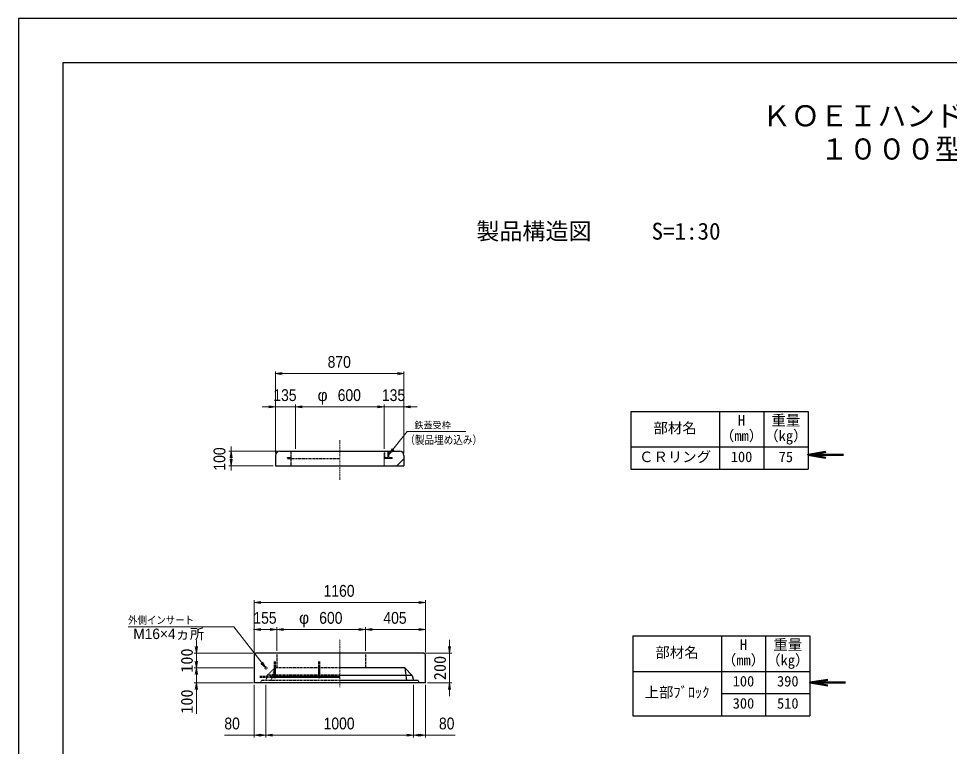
# Model space of a CAD drawing. Units: millimetres, scale not verified. Extents: x -210 to 210, y -148 to 148.
# Drawn here: x -210 to 0, y -15.8 to 148.5 of the extents above; entities that cross this region are included whole.
import ezdxf
from ezdxf.enums import TextEntityAlignment as Align

# ---------------------------------------------------------------- set-up
doc = ezdxf.new("R2010")
doc.units = ezdxf.units.MM
doc.linetypes.add('USER1', pattern=[12.95, 6.35, -3.175, 0.25, -3.175])
doc.linetypes.add('USER2', pattern=[4.7625, 3.175, -1.5875])
doc.layers.add('0-0', color=7, linetype='Continuous')
for name, color, linetype, lineweight in [('0-1_0', 9, 'Continuous', 25), ('0-2_dims', 2, 'Continuous', 13), ('0-3_pen1実線', 4, 'Continuous', 13), ('0-4_pen2実線', 3, 'Continuous', 13), ('0-5_pen3実線', 7, 'Continuous', 25), ('0-6_pen4実線', 6, 'Continuous', 25), ('0-7_pen1一点', 4, 'USER1', 13), ('0-8_pen2破線', 3, 'USER2', 25), ('0-9_鉄筋１', 7, 'Continuous', 50), ('0-A_鉄筋２', 7, 'USER2', 50)]:
    doc.layers.add(name, color=color, linetype=linetype, lineweight=lineweight)
doc.styles.add('ＭＳ ゴシック', font='')
doc.styles.add('ＭＳ Ｐゴシック', font='')
doc.styles.get('ＭＳ ゴシック').set_extended_font_data('MS Gothic')
doc.styles.get('ＭＳ Ｐゴシック').set_extended_font_data('MS PGothic')

# ---------------------------------------------------------------- blocks, each defined once
blk = doc.blocks.new('部分図 1')
at = {"layer": '0-1_0'}
blk.add_lwpolyline([(0, 0), (12600, 0), (12600, 8910), (0, 8910)], close=True, dxfattribs=at)
at = {"layer": '0-2_dims'}
for p, q in [((1738.43, 5966.08), (1738.43, 6521.03)), ((1738.43, 6506.03), (2608.43, 6506.03)), ((2608.43, 5981.08), (2608.43, 6521.03)), ((1738.43, 6281.03), (1648.43, 6281.03)), ((1738.43, 5966.08), (1738.43, 6296.03)), ((1873.43, 6281.03), (1738.43, 6281.03)), ((1873.43, 5996.08), (1873.43, 6296.03)), ((1873.43, 5996.08), (1873.43, 6296.03)), ((1873.43, 6281.03), (2473.43, 6281.03)), ((1873.43, 6281.03), (1963.43, 6281.03)), ((2473.43, 6281.03), (2383.43, 6281.03)), ((2473.43, 5996.08), (2473.43, 6296.03)), ((2473.43, 5996.08), (2473.43, 6296.03)), ((2473.43, 6281.03), (2608.43, 6281.03)), ((2608.43, 5966.08), (2608.43, 6296.03)), ((2608.43, 6281.03), (2698.43, 6281.03)), ((1438.48, 5981.08), (1438.48, 6012.9)), ((1753.43, 5981.08), (1423.48, 5981.08)), ((1438.48, 5981.08), (1438.48, 5881.08)), ((1723.43, 5881.08), (1423.48, 5881.08)), ((1438.48, 5881.08), (1438.48, 5849.27)), ((1593.43, 4617.5), (1593.43, 4970.71)), ((2753.43, 4955.71), (1593.43, 4955.71)), ((2753.43, 4617.5), (2753.43, 4970.71)), ((1593.43, 4772.76), (1589.11, 4772.76)), ((1593.43, 4617.5), (1593.43, 4787.76)), ((1748.43, 4772.76), (1593.43, 4772.76)), ((1748.43, 4627.5), (1748.43, 4787.76)), ((1748.43, 4627.5), (1748.43, 4787.76)), ((1748.43, 4772.76), (1752.74, 4772.76)), ((1748.43, 4772.76), (2348.43, 4772.76)), ((2348.43, 4627.5), (2348.43, 4787.76)), ((2348.43, 4627.5), (2348.43, 4787.76)), ((2348.43, 4772.76), (2753.43, 4772.76)), ((2753.43, 4617.5), (2753.43, 4787.76)), ((1593.43, 4397.5), (1593.43, 4042.5)), ((1673.43, 4397.5), (1673.43, 4042.5)), ((1673.43, 4397.5), (1673.43, 4042.5)), ((2673.43, 4397.5), (2673.43, 4042.5)), ((2673.43, 4397.5), (2673.43, 4042.5)), ((2753.43, 4397.5), (2753.43, 4042.5)), ((1673.43, 4057.5), (2673.43, 4057.5))]:
    blk.add_line(p, q, dxfattribs=at)
at = {"layer": '0-2_dims', "lineweight": 18}
for p, q in [((2674.44, 6114.43), (3025.91, 6114.43)), ((1412.57, 4790.41), (740.62, 4790.41)), ((1203.43, 4612.5), (1203.43, 4702.5)), ((2916.43, 4612.5), (2916.43, 4702.5)), ((1588.43, 4612.5), (1188.43, 4612.5)), ((1203.43, 4612.5), (1203.43, 4512.5)), ((1203.43, 4512.5), (1203.43, 4602.5)), ((2758.43, 4612.5), (2931.43, 4612.5)), ((2916.43, 4612.5), (2916.43, 4412.5)), ((1588.43, 4512.5), (1188.43, 4512.5)), ((1588.43, 4512.5), (1188.43, 4512.5)), ((1203.43, 4512.5), (1203.43, 4412.5)), ((1203.43, 4512.5), (1203.43, 4422.5)), ((1588.43, 4412.5), (1188.43, 4412.5)), ((1203.43, 4412.5), (1203.43, 4202.5)), ((2768.43, 4412.5), (2931.43, 4412.5)), ((2916.43, 4412.5), (2916.43, 4322.5))]:
    blk.add_line(p, q, dxfattribs=at)
at = {"layer": '0-2_dims', "lineweight": 50}
for p, q in [((5343.43, 5956.36), (5584, 5956.36)), ((5356.43, 4413), (5597, 4413))]:
    blk.add_line(p, q, dxfattribs=at)
at = {"layer": '0-2_dims'}
for points in [[(1783.43, 6513.53), (1738.43, 6506.03), (1783.43, 6498.53)], [(2563.43, 6498.53), (2608.43, 6506.03), (2563.43, 6513.53)], [(1693.43, 6273.53), (1738.43, 6281.03), (1693.43, 6288.53)], [(1918.43, 6288.53), (1873.43, 6281.03), (1918.43, 6273.53)], [(1918.43, 6288.53), (1873.43, 6281.03), (1918.43, 6273.53)], [(2428.43, 6273.53), (2473.43, 6281.03), (2428.43, 6288.53)], [(2428.43, 6273.53), (2473.43, 6281.03), (2428.43, 6288.53)], [(2653.43, 6288.53), (2608.43, 6281.03), (2653.43, 6273.53)], [(2505.43, 5959.08), (2629.44, 6114.43), (2674.44, 6114.43)], [(2527.64, 5998.93), (2505.43, 5959.08), (2539.36, 5989.57)], [(1445.98, 5936.08), (1438.48, 5981.08), (1430.98, 5936.08)], [(1430.98, 5926.08), (1438.48, 5881.08), (1445.98, 5926.08)], [(1638.43, 4963.21), (1593.43, 4955.71), (1638.43, 4948.21)], [(2708.43, 4948.21), (2753.43, 4955.71), (2708.43, 4963.21)], [(1673.43, 4512.5), (1457.57, 4790.41), (1412.57, 4790.41)], [(1638.43, 4780.26), (1593.43, 4772.76), (1638.43, 4765.26)], [(1703.43, 4765.26), (1748.43, 4772.76), (1703.43, 4780.26)], [(1793.43, 4780.26), (1748.43, 4772.76), (1793.43, 4765.26)], [(2303.43, 4765.26), (2348.43, 4772.76), (2303.43, 4780.26)], [(2393.43, 4780.26), (2348.43, 4772.76), (2393.43, 4765.26)], [(2708.43, 4765.26), (2753.43, 4772.76), (2708.43, 4780.26)], [(1639.9, 4543.44), (1673.43, 4512.5), (1651.75, 4552.64)], [(1673.43, 4057.5), (1593.43, 4057.5), (1392.6, 4057.5)], [(1638.43, 4065), (1593.43, 4057.5), (1638.43, 4050)], [(1628.43, 4050), (1673.43, 4057.5), (1628.43, 4065)], [(1718.43, 4065), (1673.43, 4057.5), (1718.43, 4050)], [(2628.43, 4050), (2673.43, 4057.5), (2628.43, 4065)], [(2718.43, 4065), (2673.43, 4057.5), (2718.43, 4050)], [(2673.43, 4057.5), (2753.43, 4057.5), (2954.25, 4057.5)], [(2708.43, 4050), (2753.43, 4057.5), (2708.43, 4065)]]:
    blk.add_lwpolyline(points, dxfattribs=at)
at = {"layer": '0-2_dims', "lineweight": 50}
for points in [[(5463.43, 5976.36), (5343.43, 5956.36), (5463.43, 5936.36)], [(5476.43, 4433), (5356.43, 4413), (5476.43, 4393)]]:
    blk.add_lwpolyline(points, dxfattribs=at)
at = {"layer": '0-2_dims', "lineweight": 18}
for points in [[(1195.93, 4657.5), (1203.43, 4612.5), (1210.93, 4657.5)], [(2908.93, 4657.5), (2916.43, 4612.5), (2923.93, 4657.5)], [(1195.93, 4557.5), (1203.43, 4512.5), (1210.93, 4557.5)], [(1210.93, 4467.5), (1203.43, 4512.5), (1195.93, 4467.5)], [(1210.93, 4367.5), (1203.43, 4412.5), (1195.93, 4367.5)], [(2923.93, 4367.5), (2916.43, 4412.5), (2908.93, 4367.5)]]:
    blk.add_lwpolyline(points, dxfattribs=at)
at = {"layer": '0-3_pen1実線'}
for p, q in [((2473.43, 5928.11), (2476.4, 5931.08)), ((2505.43, 5960.11), (2526.4, 5981.08)), ((2561.11, 5881.08), (2608.43, 5928.4))]:
    blk.add_line(p, q, dxfattribs=at)
at = {"layer": '0-4_pen2実線'}
for p, q in [((2473.43, 5968.58), (2479.43, 5968.58)), ((2473.43, 5968.58), (2473.43, 5931.08)), ((2473.43, 5931.08), (2473.43, 5881.08)), ((2529.43, 5931.08), (2473.43, 5931.08)), ((2499.43, 5937.08), (2479.43, 5937.08)), ((2499.43, 5981.08), (2499.43, 5937.08)), ((2505.43, 5981.08), (2505.43, 5937.08)), ((2529.43, 5937.08), (2505.43, 5937.08)), ((2529.43, 5937.08), (2529.43, 5931.08))]:
    blk.add_line(p, q, dxfattribs=at)
at = {"layer": '0-4_pen2実線', "linetype": 'USER2'}
blk.add_line((2479.43, 5968.58), (2479.43, 5937.08), dxfattribs=at)
at = {"layer": '0-4_pen2実線'}
blk.add_circle((1673.43, 4512.5), 8, dxfattribs=at)
at = {"layer": '0-5_pen3実線'}
for p, q in [((4743.43, 6248.86), (4743.43, 5858.86)), ((5043.43, 6248.86), (5043.43, 5858.86)), ((4143.43, 6008.86), (5343.43, 6008.86)), ((1738.43, 5951.08), (1738.43, 5881.08)), ((1768.43, 5981.08), (2578.43, 5981.08)), ((2608.43, 5951.08), (2608.43, 5881.08)), ((1738.43, 5881.08), (2608.43, 5881.08)), ((4756.43, 4729.38), (4756.43, 4189.38)), ((5056.43, 4729.38), (5056.43, 4189.38)), ((1593.43, 4602.5), (1603.43, 4612.5)), ((1593.43, 4602.5), (1593.43, 4412.5)), ((2743.43, 4612.5), (1603.43, 4612.5)), ((2753.43, 4602.5), (2743.43, 4612.5)), ((2753.43, 4412.5), (2753.43, 4602.5)), ((2613.43, 4512.5), (2173.43, 4512.5)), ((2613.43, 4512.5), (2663.43, 4462.5)), ((2613.43, 4512.5), (2624.92, 4427.5)), ((4156.43, 4489.38), (5356.43, 4489.38)), ((2753.43, 4412.5), (1593.43, 4412.5)), ((2663.43, 4462.5), (2173.43, 4462.5)), ((2703.43, 4427.5), (2173.43, 4427.5)), ((2663.43, 4462.5), (2673.43, 4427.5)), ((2703.43, 4427.5), (2708.43, 4412.5)), ((4756.43, 4339.38), (5356.43, 4339.38))]:
    blk.add_line(p, q, dxfattribs=at)
for centre, start, end in [((1768.43, 5951.08), 90, 180), ((2578.43, 5951.08), 0, 90)]:
    blk.add_arc(centre, 30, start, end, dxfattribs=at)
at = {"layer": '0-6_pen4実線'}
for p, q in [((4143.43, 6248.86), (5343.43, 6248.86)), ((4143.43, 6248.86), (4143.43, 5858.86)), ((5343.43, 6248.86), (5343.43, 5858.86)), ((4143.43, 5858.86), (5343.43, 5858.86)), ((4156.43, 4729.38), (5356.43, 4729.38)), ((4156.43, 4729.38), (4156.43, 4189.38)), ((5356.43, 4729.38), (5356.43, 4189.38)), ((4156.43, 4189.38), (5356.43, 4189.38))]:
    blk.add_line(p, q, dxfattribs=at)
blk.add_lwpolyline([(300, 300), (12300, 300), (12300, 8610), (300, 8610)], close=True, dxfattribs=at)
at = {"layer": '0-7_pen1一点'}
for p, q in [((2173.43, 6055.16), (2173.43, 5787.53)), ((2173.43, 4381.5), (2173.43, 4706.17))]:
    blk.add_line(p, q, dxfattribs=at)
at = {"layer": '0-8_pen2破線'}
for p, q in [((1817.43, 5937.08), (1841.43, 5937.08)), ((1817.43, 5937.08), (1817.43, 5931.08)), ((1817.43, 5931.08), (2173.43, 5931.08)), ((1841.43, 5981.08), (1841.43, 5881.08)), ((1748.43, 4612.5), (1748.43, 4512.5)), ((2348.43, 4612.5), (2348.43, 4512.5)), ((1683.43, 4462.5), (1733.43, 4512.5)), ((1733.43, 4512.5), (1709.24, 4427.84)), ((2173.43, 4512.5), (1733.43, 4512.5)), ((1683.43, 4462.5), (1673.43, 4427.5)), ((2173.43, 4462.67), (1683.26, 4462.67))]:
    blk.add_line(p, q, dxfattribs=at)
blk.add_lwpolyline([(2173.43, 4427.5), (1643.43, 4427.5), (1638.43, 4412.5)], dxfattribs=at)
at = {"layer": '0-9_鉄筋１'}
for p, q in [((1733.43, 4512.5), (1733.43, 4442.5)), ((2033.43, 4512.5), (2033.43, 4442.5)), ((1733.43, 4452.5), (2173.43, 4452.5))]:
    blk.add_line(p, q, dxfattribs=at)
at = {"layer": '0-A_鉄筋２'}
for p, q in [((1733.43, 4512.5), (1733.43, 4562.5)), ((2033.43, 4512.5), (2033.43, 4562.5)), ((1733.43, 4452.5), (1633.43, 4452.5))]:
    blk.add_line(p, q, dxfattribs=at)
at = {"layer": '0-2_dims', "color": 7, "style": 'ＭＳ Ｐゴシック'}
for s, height, width, p in [('870', 79.98, 0.9, (2091.61, 6521.03)), ('135', 79.98, 0.9, (1724.11, 6296.03)), ('600', 79.98, 0.9, (2159.79, 6296.03)), ('135', 79.98, 0.9, (2459.11, 6296.03)), ('（製品埋め込み）', 54.61, 0.85, (2616.96, 6012.88)), ('1160', 79.98, 0.9, (2064.33, 4970.71)), ('外側インサート', 50.68, 0.9, (740.62, 4795.69)), ('155', 79.98, 0.9, (1589.11, 4787.76)), ('600', 79.98, 0.9, (2034.79, 4787.76)), ('405', 79.98, 0.9, (2469.11, 4787.76)), ('80', 79.98, 0.9, (1392.6, 4072.5)), ('1000', 79.98, 0.9, (2064.33, 4072.5)), ('80', 79.98, 0.9, (2845.16, 4072.5))]:
    blk.add_text(s, height=height, dxfattribs=dict(at, width=width)).set_placement(p, align=Align.BOTTOM_LEFT)
for s, height, p in [('φ', 79.98, (2023.43, 6296.03)), ('鉄蓋受枠', 44.11, (2678.73, 6120.97)), ('φ', 79.98, (1898.43, 4787.76)), ('M16×4ヵ所', 70.81, (776.48, 4686.97))]:
    blk.add_text(s, height=height, dxfattribs=at).set_placement(p, align=Align.BOTTOM_LEFT)
at = {"layer": '0-2_dims', "color": 7, "style": 'ＭＳ Ｐゴシック', "width": 0.9}
blk.add_text('100', height=79.98, rotation=90, dxfattribs=at).set_placement((1423.48, 5849.27), align=Align.BOTTOM_LEFT)
at = {"layer": '0-2_dims', "color": 7, "style": 'ＭＳ ゴシック'}
for s, p in [('100', (1202.93, 4480)), ('200', (2915.93, 4430)), ('100', (1202.93, 4202.5))]:
    blk.add_text(s, height=80.65, rotation=90, dxfattribs=at).set_placement(p, align=Align.BOTTOM_LEFT)
at = {"layer": '0-5_pen3実線', "style": 'ＭＳ ゴシック'}
for s, height, p in [('\u3000製品構造図\u3000', 114.4, (2941.59, 7378.74)), ('S=1:30', 114.4, (4284.24, 7378.74)), ('部材名', 71.47, (4297.2, 6080.12)), ('H', 71.47, (4869.05, 6132.62)), ('重量', 71.47, (5095.95, 6132.62)), ('（mm）', 71.49, (4747.16, 6027.61)), ('（kg）', 71.49, (5047.16, 6027.61)), ('ＣＲリング', 71.46, (4199.73, 5885.13)), ('100', 71.47, (4820.31, 5885.12)), ('75', 71.44, (5144.7, 5885.14)), ('部材名', 71.47, (4310.2, 4560.64)), ('H', 71.47, (4882.05, 4613.13)), ('重量', 71.47, (5108.95, 4613.14)), ('（mm）', 71.49, (4760.16, 4508.12)), ('（kg）', 71.49, (5060.16, 4508.12)), ('100', 71.47, (4833.31, 4365.64)), ('390', 71.44, (5133.34, 4365.66)), ('上部ﾌﾞﾛｯｸ', 71.48, (4237.07, 4290.63)), ('300', 71.47, (4833.32, 4215.64)), ('510', 71.44, (5133.34, 4215.66))]:
    blk.add_text(s, height=height, dxfattribs=at).set_placement(p, align=Align.BOTTOM_LEFT)
at = {"layer": '0-6_pen4実線', "style": 'ＭＳ ゴシック'}
for s, p in [('\u3000ＫＯＥＩハンドホール構造図\u3000', (4837.55, 8137.5)), ('１０００型シリーズ', (5422.51, 7912.5))]:
    blk.add_text(s, height=143, dxfattribs=at).set_placement(p, align=Align.BOTTOM_LEFT)

msp = doc.modelspace()

# ---------------------------------------------------------------- block references
at = {"layer": '0-0', "xscale": 0.0333333, "yscale": 0.0333333}
msp.add_blockref('部分図 1', (-210, -148.5), dxfattribs=at)

doc.saveas('drawing.dxf')
